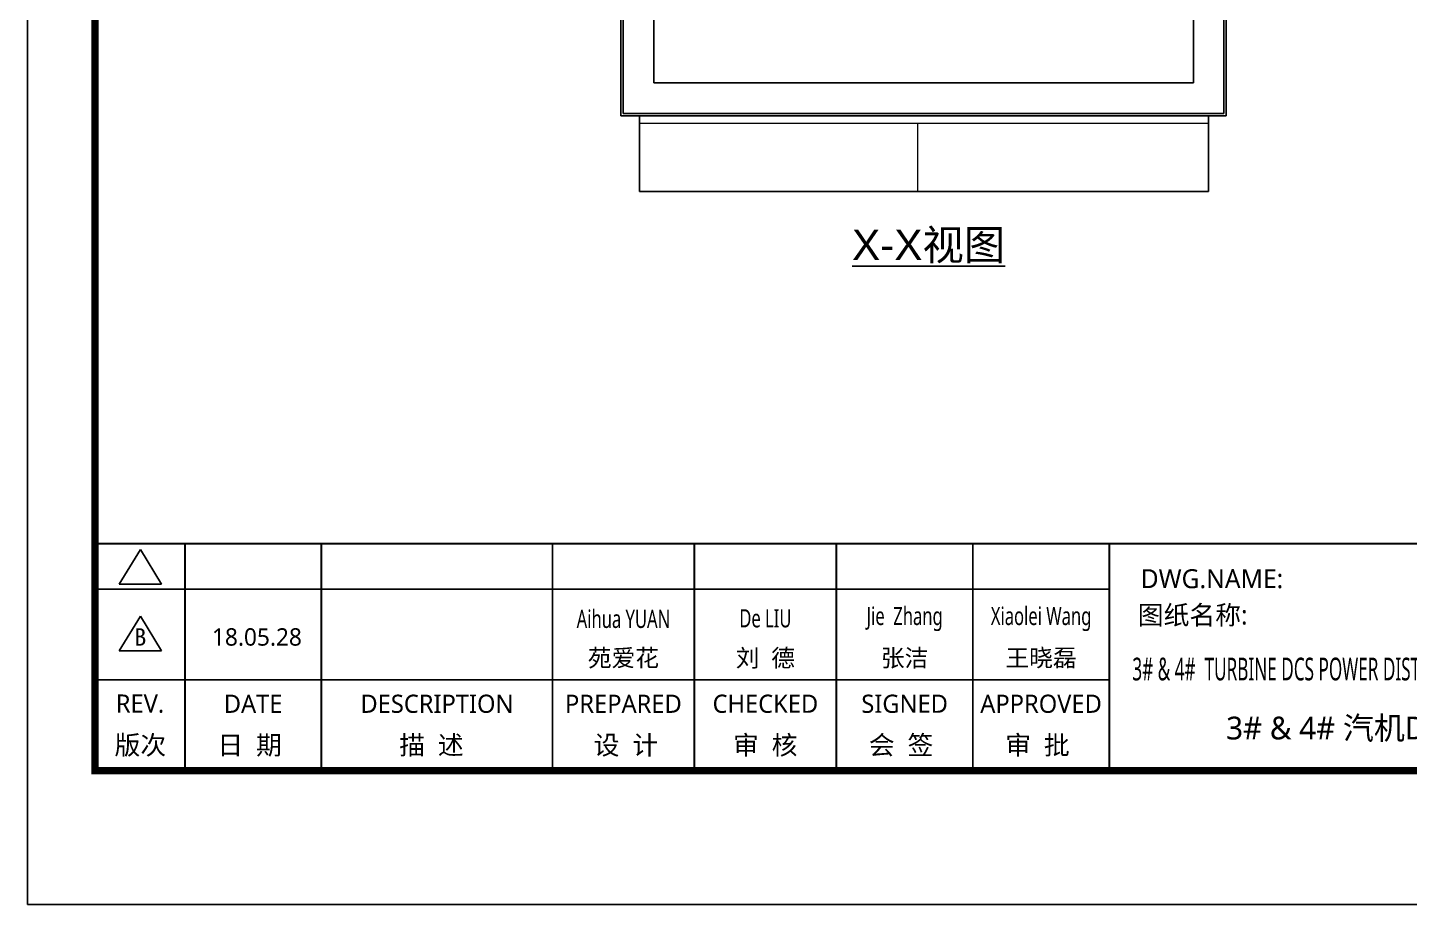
# Model space of a CAD drawing. Extents: x 81437 to 204847, y -54769 to -29444.
# Drawn here: x 86390 to 88216, y -54769 to -53611 of the extents above; entities that cross this region are included whole.
import ezdxf
from ezdxf.enums import TextEntityAlignment as Align

# ---------------------------------------------------------------- set-up
doc = ezdxf.new("R2010")
doc.units = 0
doc.header["$LTSCALE"] = 100
doc.header["$MEASUREMENT"] = 0
for name, color, linetype in [('CLOUD_LAYER', 6, 'Continuous'), ('PANEL', 7, 'Continuous'), ('t', 1, 'Continuous'), ('TEXT', 7, 'Continuous')]:
    doc.layers.add(name, color=color, linetype=linetype)
doc.layers.add('细实线', color=7, linetype='Continuous', lineweight=20)
doc.styles.add('HZ', font='arial.ttf', dxfattribs={"width": 0.7})
doc.styles.get("Standard").update_dxf_attribs({"font": ''})
doc.styles.add('微软雅黑', font='')
doc.styles.get('Standard').set_extended_font_data('SimSun')
doc.styles.get('微软雅黑').set_extended_font_data('Microsoft YaHei')

# ---------------------------------------------------------------- blocks, each defined once
blk = doc.blocks.new('图框')
at = {"color": 7}
for p, q in [((-6.2, -2970.4), (1334, -2970.4)), ((-6.2, -3090.4), (1334, -3090.4))]:
    blk.add_line(p, q, dxfattribs=at)
at = {"color": 7, "const_width": 3}
blk.add_lwpolyline([(4109.5, -2910.4), (-6.2, -2910.4)], dxfattribs=at)
at = {"layer": 't', "color": 7}
for p, q in [((25.8, -2963.9), (53.7, -2918)), ((81.7, -2963.9), (53.7, -2918)), ((25.8, -2963.9), (81.7, -2963.9)), ((25.8, -3051.8), (53.7, -3006)), ((81.7, -3051.8), (53.7, -3006)), ((25.8, -3051.8), (81.7, -3051.8))]:
    blk.add_line(p, q, dxfattribs=at)
at = {"layer": 't', "color": 7, "const_width": 9.62}
blk.add_lwpolyline([(4109.5, -3210.4), (4109.5, -58.9), (-6.2, -58.9), (-6.2, -3210.4)], close=True, dxfattribs=at)
at = {"layer": 't', "color": 7, "const_width": 2.4}
for points in [[(112.6, -2911.6), (112.6, -3210.4)], [(292.9, -2911.6), (292.9, -3210.4)], [(598.2, -2911.6), (598.2, -3215.3)], [(785.8, -2911.6), (785.8, -3215.3)], [(973.4, -2911.6), (973.4, -3215.3)], [(1153.7, -2911.6), (1153.7, -3215.3)], [(1334, -2911.6), (1334, -3215.3)]]:
    blk.add_lwpolyline(points, dxfattribs=at)
at = {"color": 7, "style": '微软雅黑', "flags": 8}
for tag, p, height in [('DWG.NAME:', (1375.5, -2969.2), 25), ('DWG.NO.:', (3122, -3089.3), 24), ('图纸编号', (3309.2, -3111.3), 24), ('FILENO.:', (3122.5, -3165), 24), ('文档号', (3311.6, -3183), 24)]:
    blk.add_attdef(tag, p, '', height=height, dxfattribs=at)
at = {"color": 7, "style": '微软雅黑', "width": 0.8, "flags": 8}
for tag, p, height in [('PROJECTNAME:', (3119.3, -2971.7), 24), ('PROJECT_NAME', (3324.7, -2969.2), 25)]:
    blk.add_attdef(tag, p, '', height=height, dxfattribs=at)
at = {"color": 7, "style": '微软雅黑', "flags": 8}
for tag, p in [('图纸名称:', (1371.6, -3024.8)), ('项目名称', (3272.9, -3045.6))]:
    blk.add_attdef(tag, text='', height=25, dxfattribs=at).set_placement(p, align=Align.BOTTOM_LEFT)
for tag, height, width, p in [('RENLIU', 24, 0.7, (692, -3009.2)), ('SHUFENWANG', 24, 0.7, (879.6, -3009.2)), ('FANGHOU', 24, 0.7, (1063.6, -3009.2)), ('DANDANLI', 24, 0.7, (1243.9, -3009.2)), ('#10STATIONONTROLCABINETCOVER', 30, 0.6, (1771.7, -3076)), ('HANGZHOUHOLLYSYSAUTOMATIONCO.,LTD.', 24, 0.7, (2763.9, -3104.6))]:
    blk.add_attdef(tag, text='', height=height, dxfattribs=dict(at, width=width)).set_placement(p, align=Align.MIDDLE)
at = {"color": 7, "flags": 8}
blk.add_attdef('A', text='', height=23, dxfattribs=at).set_placement((53.7, -3033.7), align=Align.MIDDLE)
at = {"color": 7, "style": '微软雅黑', "flags": 8}
for tag, height, p in [('设计时间', 23, (207.7, -3033.7)), ('刘仁', 23, (692, -3061.1)), ('王姝芬', 23, (879.6, -3061.1)), ('侯方', 23, (1063.6, -3061.1)), ('李丹丹', 23, (1243.9, -3061.1)), ('PAGEXOFX', 24, (3947.6, -3097.9)), ('REV.', 24, (53.2, -3121.9)), ('DATE', 24, (202.7, -3121.9)), ('DESCRIPTION', 24, (445.6, -3121.9)), ('PREPARED', 24, (692, -3121.9)), ('CHECKED', 24, (879.6, -3121.9)), ('SIGNED', 24, (1063.6, -3121.9)), ('APPROVED', 24, (1243.9, -3121.9)), ('图纸名称', 30, (1771.7, -3153.6)), ('第几页共几页', 24, (3947.6, -3172.9))]:
    blk.add_attdef(tag, text='', height=height, dxfattribs=at).set_placement(p, align=Align.MIDDLE)
at = {"layer": 't', "color": 7, "style": '微软雅黑'}
for s, p in [('版次', (53.7, -3176.5)), ('日  期', (198, -3176.5)), ('描  述', (438.3, -3176.5)), ('设  计', (695.3, -3176.5)), ('审  核', (879.4, -3176.5)), ('会  签', (1058.9, -3176.5)), ('审  批', (1239.1, -3176.5))]:
    blk.add_text(s, height=25, dxfattribs=at).set_placement(p, align=Align.MIDDLE_CENTER)

msp = doc.modelspace()

# ---------------------------------------------------------------- linework, layer by layer
at = {"color": 7}
msp.add_line((87198.3, -53827.7), (87950.3, -53827.7), dxfattribs=at)
at = {"color": 1}
msp.add_lwpolyline([(86389.9, -51339), (90718.2, -51339), (90718.2, -54769.3), (86389.9, -54769.3)], close=True, dxfattribs=at)
at = {"layer": 'CLOUD_LAYER', "color": 7}
msp.add_line((87217.3, -53684.2), (87930.3, -53684.2), dxfattribs=at)
at = {"layer": 'PANEL', "color": 7}
for p, q in [((87173.8, -51727.7), (87173.8, -53727.7)), ((87176.8, -51730.7), (87176.8, -53724.7)), ((87970.8, -53724.7), (87970.8, -51730.7)), ((87973.8, -53727.7), (87973.8, -51727.7)), ((87217.3, -53684.2), (87217.3, -52548.7)), ((87930.3, -53684.2), (87930.3, -52548.7)), ((87217.3, -52979.7), (87217.3, -53684.2)), ((87173.8, -53727.7), (87973.8, -53727.7)), ((87176.8, -53724.7), (87970.8, -53724.7)), ((87198.3, -53827.7), (87198.3, -53727.7)), ((87950.3, -53827.7), (87950.3, -53727.7))]:
    msp.add_line(p, q, dxfattribs=at)
at = {"layer": '细实线'}
for p, q in [((87950.3, -53737.7), (87198.3, -53737.7)), ((87565.8, -53737.7), (87565.8, -53827.7))]:
    msp.add_line(p, q, dxfattribs=at)

# ---------------------------------------------------------------- block references
at = {"color": 1}
ref = msp.add_blockref('图框', (86485.2, -51382.4), dxfattribs=at)
ref.add_attrib('图纸名称:', '图纸名称:', dxfattribs={"color": 7, "height": 25, "style": '微软雅黑', "flags": 8}).set_placement((87856.9, -54407.1), align=Align.BOTTOM_LEFT)
ref.add_attrib('#10STATIONONTROLCABINETCOVER', '3# & 4#  TURBINE DCS POWER DISTRIBUTION CABINET SIDE VIEW DIAGRAM', dxfattribs={"color": 7, "height": 30, "style": '微软雅黑', "width": 0.58, "flags": 8}).set_placement((88256.9, -54458.4), align=Align.MIDDLE)
ref.add_attrib('DWG.NAME:', 'DWG.NAME:', (87860.7, -54351.6), dxfattribs={"color": 7, "height": 25, "style": '微软雅黑', "flags": 8})
ref.add_attrib('DANDANLI', 'Xiaolei Wang', dxfattribs={"color": 7, "height": 24, "style": '微软雅黑', "width": 0.7, "flags": 8}).set_placement((87729.1, -54391.6), align=Align.MIDDLE)
ref.add_attrib('FANGHOU', 'Jie  Zhang', dxfattribs={"color": 7, "height": 24, "style": '微软雅黑', "width": 0.7, "flags": 8}).set_placement((87548.8, -54391.6), align=Align.MIDDLE)
ref.add_attrib('SHUFENWANG', 'De LIU', dxfattribs={"color": 7, "height": 24, "style": '微软雅黑', "width": 0.7, "flags": 8}).set_placement((87364.8, -54391.6), align=Align.MIDDLE)
ref.add_attrib('RENLIU', 'Aihua YUAN', dxfattribs={"color": 7, "height": 24, "style": '微软雅黑', "width": 0.7, "flags": 8}).set_placement((87177.2, -54391.6), align=Align.MIDDLE)
ref.add_attrib('APPROVED', 'APPROVED', dxfattribs={"color": 7, "height": 24, "style": '微软雅黑'}).set_placement((87729.1, -54504.3), align=Align.MIDDLE)
ref.add_attrib('SIGNED', 'SIGNED', dxfattribs={"color": 7, "height": 24, "style": '微软雅黑'}).set_placement((87548.8, -54504.3), align=Align.MIDDLE)
ref.add_attrib('CHECKED', 'CHECKED', dxfattribs={"color": 7, "height": 24, "style": '微软雅黑'}).set_placement((87364.8, -54504.3), align=Align.MIDDLE)
ref.add_attrib('PREPARED', 'PREPARED', dxfattribs={"color": 7, "height": 24, "style": '微软雅黑'}).set_placement((87177.2, -54504.3), align=Align.MIDDLE)
ref.add_attrib('DESCRIPTION', 'DESCRIPTION', dxfattribs={"color": 7, "height": 24, "style": '微软雅黑'}).set_placement((86930.8, -54504.3), align=Align.MIDDLE)
ref.add_attrib('DATE', 'DATE', dxfattribs={"color": 7, "height": 24, "style": '微软雅黑', "flags": 8}).set_placement((86687.9, -54504.3), align=Align.MIDDLE)
ref.add_attrib('REV.', 'REV.', dxfattribs={"color": 7, "height": 24, "style": '微软雅黑', "flags": 8}).set_placement((86538.4, -54504.3), align=Align.MIDDLE)
ref.add_attrib('A', 'B', dxfattribs={"color": 7, "height": 23, "flags": 8}).set_placement((86538.9, -54416.1), align=Align.MIDDLE)
ref.add_attrib('设计时间', '18.05.28', dxfattribs={"color": 7, "height": 23, "style": '微软雅黑', "flags": 8}).set_placement((86692.9, -54416.1), align=Align.MIDDLE)
ref.add_attrib('李丹丹', '王晓磊', dxfattribs={"color": 7, "height": 23, "style": '微软雅黑', "flags": 8}).set_placement((87729.1, -54443.4), align=Align.MIDDLE)
ref.add_attrib('侯方', '张洁', dxfattribs={"color": 7, "height": 23, "style": '微软雅黑', "flags": 8}).set_placement((87548.8, -54443.4), align=Align.MIDDLE)
ref.add_attrib('王姝芬', '刘  德', dxfattribs={"color": 7, "height": 23, "style": '微软雅黑', "flags": 8}).set_placement((87364.8, -54443.4), align=Align.MIDDLE)
ref.add_attrib('刘仁', '苑爱花', dxfattribs={"color": 7, "height": 23, "style": '微软雅黑', "flags": 8}).set_placement((87177.2, -54443.4), align=Align.MIDDLE)
ref.add_attrib('图纸名称', '3# & 4# 汽机DCS电源柜 侧视图', dxfattribs={"color": 7, "height": 30, "style": '微软雅黑', "flags": 8}).set_placement((88256.9, -54535.9), align=Align.MIDDLE)

# ---------------------------------------------------------------- texts
at = {"layer": 'TEXT', "color": 7, "style": 'HZ'}
msp.add_text('%%UX-X视图', height=40, dxfattribs=at).set_placement((87580.4, -53918.1), align=Align.CENTER)

doc.saveas('drawing.dxf')
